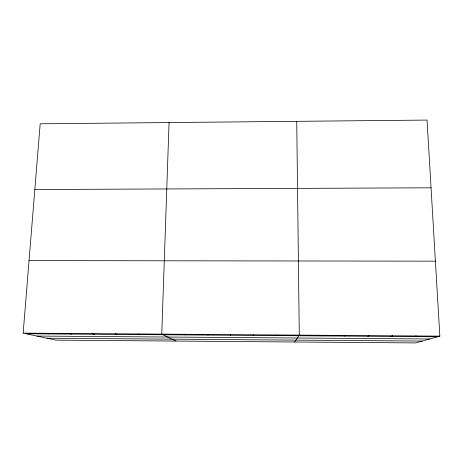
<?xml version="1.0" encoding="UTF-8"?>
<svg xmlns="http://www.w3.org/2000/svg" width="463" height="463" viewBox="0 0 463 463"><rect width="100%" height="100%" fill="white"/><g stroke="black" fill="none" stroke-linecap="round" stroke-linejoin="round"><path stroke-width="0.69" d="M169.064 122.556L161.755 334.112L175.94 341.057M23.15 333.111L40.183 123.8L427.036 120.073L439.85 336.126L415.716 342.927L55.896 340.126L23.15 333.111L439.85 336.126M276.012 335.594L276.145 334.94M294.694 341.983L299.277 335.108L296.737 121.329M321.75 335.93L322.491 335.276M344.744 336.097L345.792 335.444M367.819 336.265L369.173 335.617M390.98 336.433L392.647 335.785M414.229 336.601L416.202 335.953M34.835 189.523L431.053 187.804M29.053 260.6L435.405 261.167M26.246 333.771L437.558 336.775M36.913 336.057L429.676 338.991M46.954 338.21L422.279 341.075M46.04 333.273L48.846 333.939M69.01 333.441L71.533 334.101M92.068 333.609L94.296 334.269M115.206 333.777L117.145 334.436M138.437 333.945L140.081 334.604M184.465 334.274L185.518 334.934M207.262 334.442L208.02 335.096M230.14 334.61L230.603 335.264M253.099 334.772L253.267 335.426"/></g></svg>
